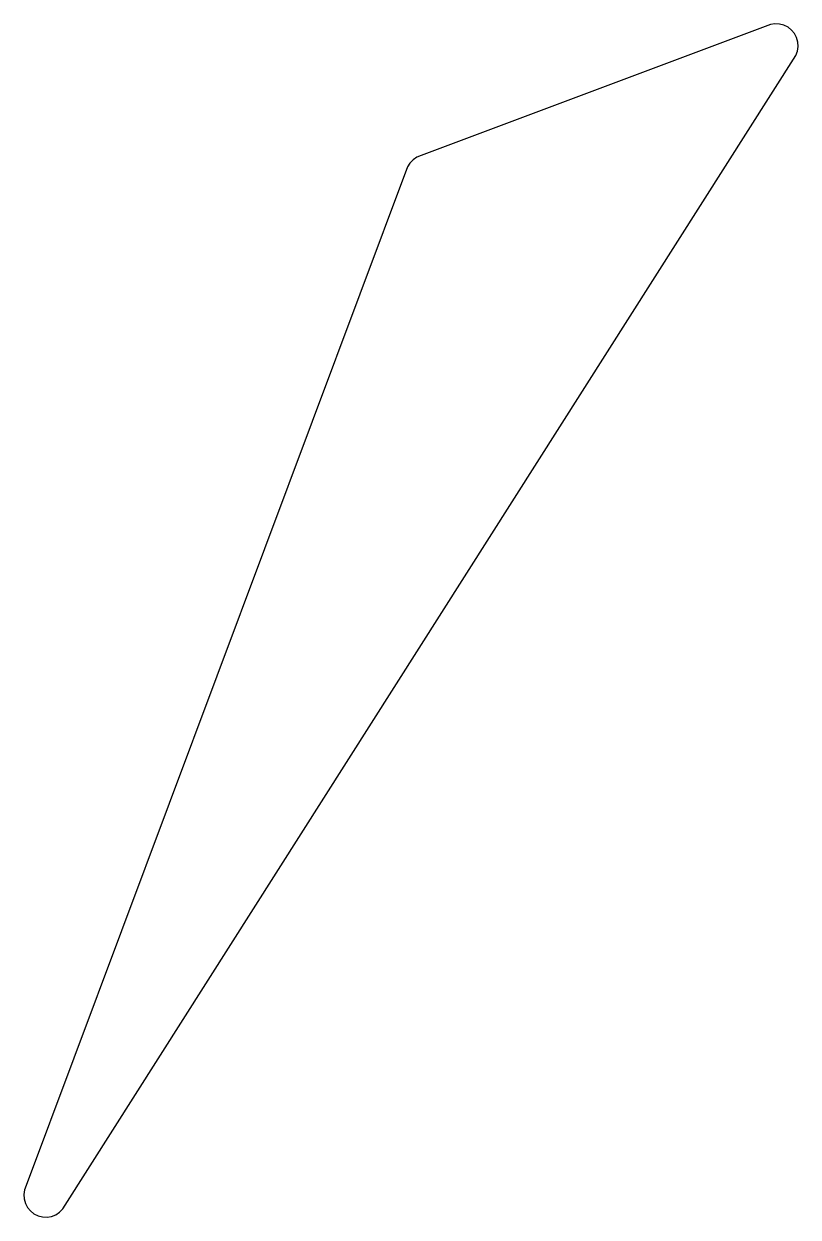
# Model space of a CAD drawing. Header units: metres. Extents: x -92 to 85, y -238 to 35.
import ezdxf

# ---------------------------------------------------------------- set-up
doc = ezdxf.new("R2010")
doc.units = ezdxf.units.M

msp = doc.modelspace()

# ---------------------------------------------------------------- linework, layer by layer
for p, q in [((78.6653, 34.8186), (-1.33464, 4.81857)), ((79.6964, 34.9908), (78.6653, 34.8186)), ((80.7406, 34.9448), (79.6964, 34.9908)), ((81.7525, 34.6828), (80.7406, 34.9448)), ((82.6879, 34.2161), (81.7525, 34.6828)), ((83.5057, 33.5651), (82.6879, 34.2161)), ((84.1703, 32.7583), (83.5057, 33.5651)), ((84.6527, 31.831), (84.1703, 32.7583)), ((84.9317, 30.8236), (84.6527, 31.831)), ((84.9952, 29.7803), (84.9317, 30.8236)), ((-82.8472, -235.555), (84.474, 27.7676)), ((84.474, 27.7676), (84.8403, 28.7465)), ((84.8403, 28.7465), (84.9952, 29.7803)), ((-3.91203, 3.11382), (-4.47395, 2.23242)), ((-3.17914, 3.85915), (-3.91203, 3.11382)), ((-2.30731, 4.43579), (-3.17914, 3.85915)), ((-1.33464, 4.81857), (-2.30731, 4.43579)), ((-4.47395, 2.23242), (-91.7951, -231.09)), ((-92.1615, -232.069), (-92.3163, -233.102)), ((-91.7951, -231.09), (-92.1615, -232.069)), ((-92.3163, -233.102), (-92.2528, -234.146)), ((-92.2528, -234.146), (-91.9738, -235.153)), ((-91.9738, -235.153), (-91.4914, -236.08)), ((-91.4914, -236.08), (-90.8268, -236.887)), ((-90.8268, -236.887), (-90.009, -237.538)), ((-90.009, -237.538), (-89.0737, -238.005)), ((-85.9865, -238.141), (-85.0138, -237.758)), ((-85.0138, -237.758), (-84.142, -237.181)), ((-84.142, -237.181), (-83.4091, -236.436)), ((-83.4091, -236.436), (-82.8472, -235.555)), ((-89.0737, -238.005), (-88.0618, -238.267)), ((-88.0618, -238.267), (-87.0175, -238.313)), ((-87.0175, -238.313), (-85.9865, -238.141))]:
    msp.add_line(p, q)

doc.saveas('drawing.dxf')
